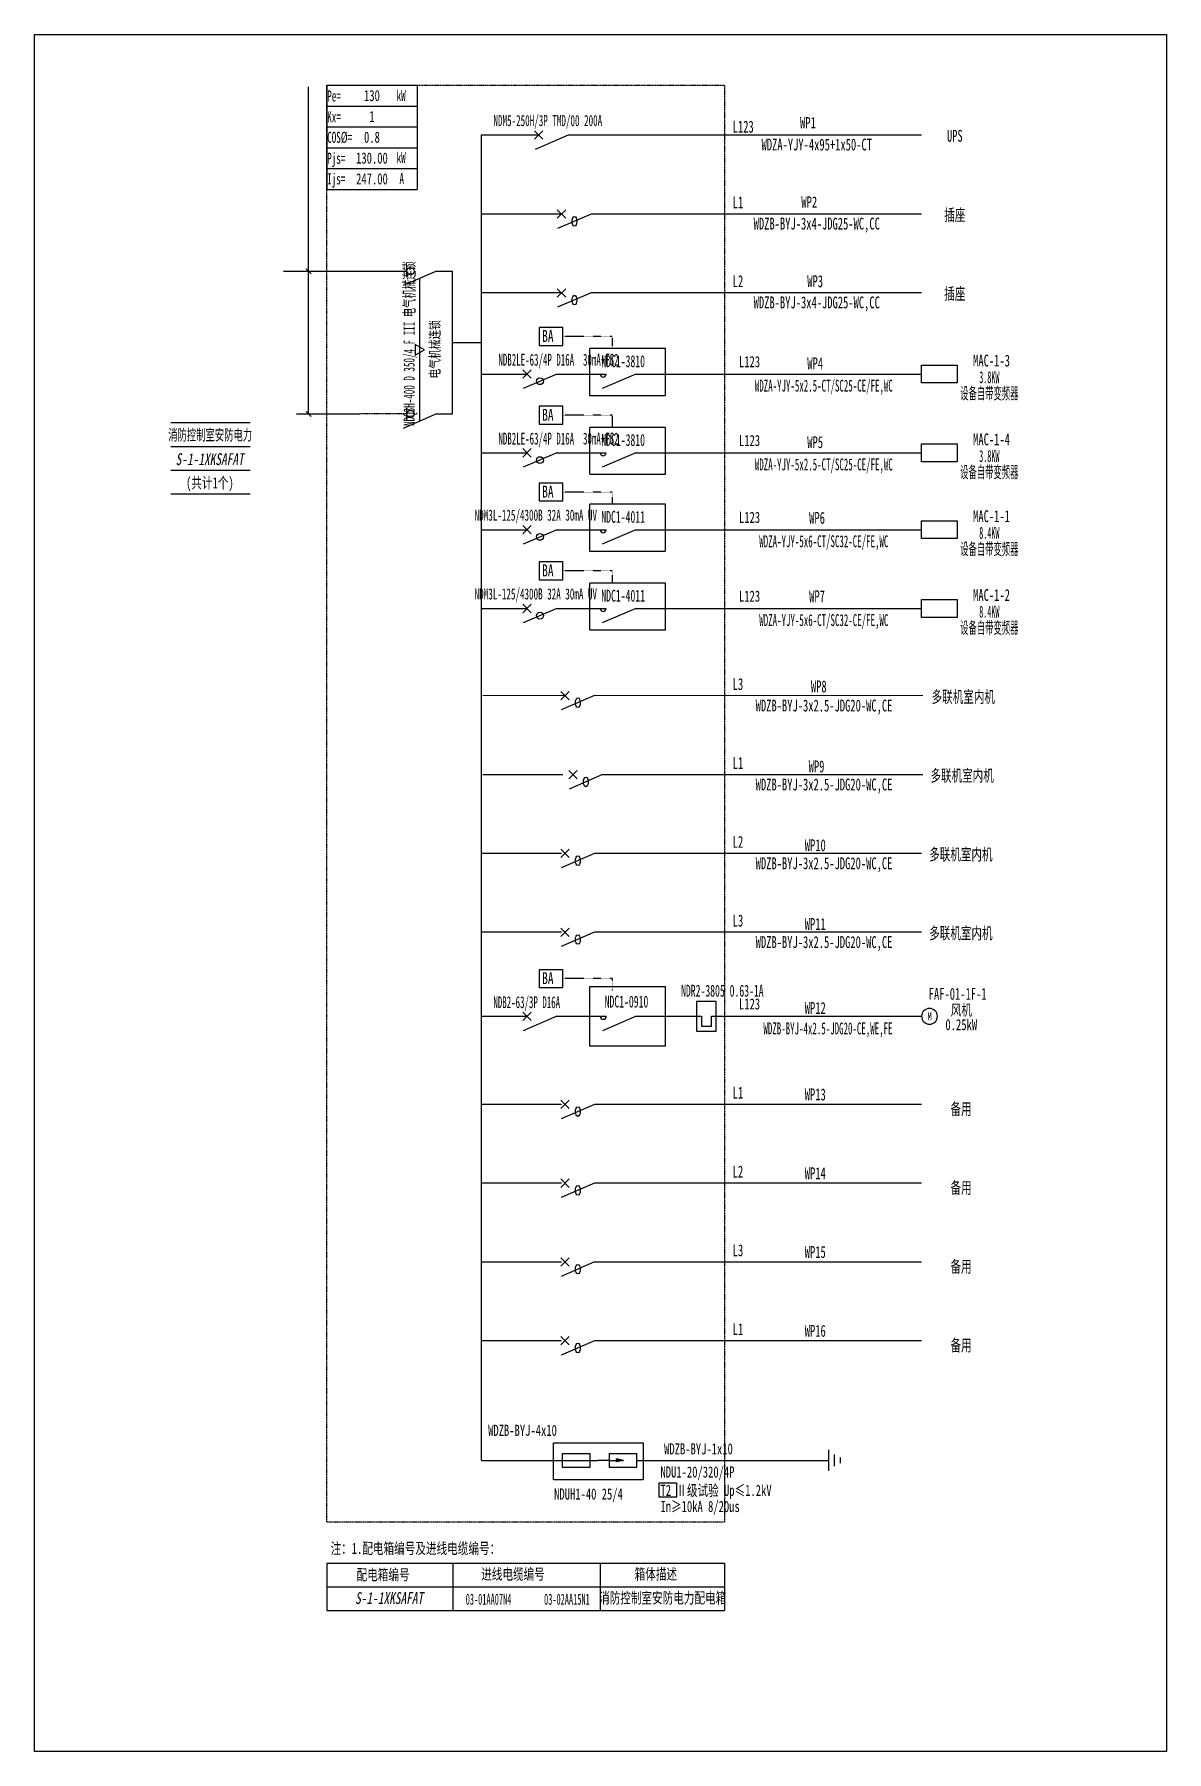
# Model space of a CAD drawing. Extents: x 312861 to 314884, y 295202 to 298270.
import ezdxf
from ezdxf.enums import TextEntityAlignment as Align

# ---------------------------------------------------------------- set-up
doc = ezdxf.new("R2010")
doc.units = 0
doc.header["$MEASUREMENT"] = 0
for name, pattern in [('DASH', [0.35, 0.25, -0.1]), ('DASHDOT', [1, 0.5, -0.25, 0, -0.25]), ('DASHED', [0.75, 0.5, -0.25]), ('DASHED2', [0.375, 0.25, -0.125])]:
    doc.linetypes.add(name, pattern=pattern)
for name, color, linetype in [('D_E_Eqpm(强电设备)', 100, 'Continuous'), ('D_E_Eqpm（强电设备）', 100, 'Continuous'), ('D_E_Text(强电文字)', 51, 'Continuous'), ('D_E_Text（强电文字）', 51, 'Continuous'), ('D_E_Wire(强电线缆)', 10, 'Continuous'), ('D_E_WireEm（强电应急照明线缆）', 10, 'DASHED'), ('D_E_Wire（强电线缆）', 10, 'Continuous'), ('D_T_TableDim(表格尺寸)', 255, 'Continuous'), ('D_T_TableDim（表格尺寸）', 255, 'Continuous'), ('E_E_Text（强电文字）', 51, 'Continuous'), ('E_E_Wire（强电线缆）', 10, 'Continuous'), ('系统图', 220, 'Continuous')]:
    doc.layers.add(name, color=color, linetype=linetype)
doc.styles.add('$1$电气', font='', dxfattribs={"width": 0.7})
doc.styles.add('$1$电气箱', font='simhei.ttf', dxfattribs={"width": 0.8, "oblique": 10})
doc.styles.add('电气', font='', dxfattribs={"width": 0.7})
doc.styles.add('电气箱', font='simhei.ttf', dxfattribs={"width": 0.8, "oblique": 10})
doc.styles.get('$1$电气').set_extended_font_data('SimSun')
doc.styles.get('电气').set_extended_font_data('SimSun')

# ---------------------------------------------------------------- blocks, each defined once
blk = doc.blocks.new('1')
at = {"layer": 'D_E_Eqpm(强电设备)'}
for p, q in [((-314387, 61832), (-314387, 61082)), ((-313887, 61832), (-314387, 61832)), ((-313887, 61082), (-313887, 61832)), ((-314387, 61082), (-313887, 61082)), ((-314262, 61457), (-314262, 61207)), ((-314262, 61207), (-314012, 61207)), ((-314012, 61207), (-314012, 61457))]:
    blk.add_line(p, q, dxfattribs=at)
blk = doc.blocks.new('电机')
at = {"layer": 'D_E_Eqpm（强电设备）'}
for start, end in [(90, 180), (180, 270), (0, 90), (270, 0)]:
    blk.add_arc((0, 0), 200, start, end, dxfattribs=at)
at = {"layer": 'D_E_Eqpm（强电设备）', "color": 51, "style": '电气', "width": 0.7}
blk.add_text('M', height=200, dxfattribs=at).set_placement((0, 0), align=Align.MIDDLE)

msp = doc.modelspace()

# ---------------------------------------------------------------- linework, layer by layer
at = {"linetype": 'DASHED'}
for p, q in [((313383.1, 298179.5, 0), (314093.4, 298179.5, 0)), ((313383.1, 295611.8, 0), (313383.1, 298179.5, 0)), ((314093.4, 298179.5, 0), (314093.4, 295611.8, 0)), ((314093.4, 295611.8, 0), (313383.1, 295611.8, 0))]:
    msp.add_line(p, q, dxfattribs=at)
at = {"linetype": 'DASHED2', "elevation": 0}
msp.add_lwpolyline([(313788.1, 295753.7), (313948.1, 295753.7), (313948.1, 295687.8), (313788.1, 295687.8)], close=True, dxfattribs=at)
at = {"layer": 'D_E_Eqpm(强电设备)', "color": 100}
for p, q in [((313754.1, 298083.1, 0), (313769.1, 298098.2, 0)), ((313769.1, 298083.1, 0), (313754.1, 298098.2, 0)), ((313754.1, 298083.1, 0), (313769.1, 298098.2, 0)), ((313769.1, 298083.1, 0), (313754.1, 298098.2, 0)), ((313756.1, 298065.5, 0), (313814.7, 298090.7, 0)), ((313733.2, 297656, 0), (313748.2, 297671, 0)), ((313748.2, 297656, 0), (313733.2, 297671, 0)), ((313748.2, 297671, 0), (313733.2, 297656, 0)), ((313733.2, 297671, 0), (313748.2, 297656, 0)), ((313793.9, 297663.5, 0), (313733.9, 297637.8, 0)), ((313935.2, 297663.5, 0), (313875.3, 297637.8, 0)), ((313733.2, 297515.2, 0), (313748.2, 297530.2, 0)), ((313748.2, 297515.2, 0), (313733.2, 297530.2, 0)), ((313748.2, 297530.2, 0), (313733.2, 297515.2, 0)), ((313733.2, 297530.2, 0), (313748.2, 297515.2, 0)), ((313793.9, 297522.7, 0), (313733.9, 297497, 0)), ((313935.2, 297522.7, 0), (313875.3, 297497, 0)), ((313733.2, 297377.9, 0), (313748.2, 297392.9, 0)), ((313748.2, 297377.9, 0), (313733.2, 297392.9, 0)), ((313748.2, 297392.9, 0), (313733.2, 297377.9, 0)), ((313733.2, 297392.9, 0), (313748.2, 297377.9, 0)), ((313793.9, 297385.4, 0), (313733.9, 297359.7, 0)), ((313935.2, 297385.4, 0), (313875.3, 297359.7, 0)), ((313733.2, 297237.1, 0), (313748.2, 297252.1, 0)), ((313748.2, 297237.1, 0), (313733.2, 297252.1, 0)), ((313748.2, 297252.1, 0), (313733.2, 297237.1, 0)), ((313733.2, 297252.1, 0), (313748.2, 297237.1, 0)), ((313793.9, 297244.6, 0), (313733.9, 297218.9, 0)), ((313935.2, 297244.6, 0), (313875.3, 297218.9, 0)), ((313733.2, 296508.4, 0), (313748.2, 296523.5, 0)), ((313748.2, 296508.4, 0), (313733.2, 296523.5, 0)), ((313748.2, 296523.5, 0), (313733.2, 296508.4, 0)), ((313733.2, 296523.5, 0), (313748.2, 296508.4, 0)), ((313793.9, 296515.9, 0), (313733.9, 296490.2, 0)), ((313935.5, 296515.9, 0), (313875.6, 296490.2, 0))]:
    msp.add_line(p, q, dxfattribs=at)
at = {"layer": 'D_E_Eqpm(强电设备)'}
for p, q in [((313794.8, 297941.8, 0), (313809.8, 297956.8, 0)), ((313809.8, 297941.8, 0), (313794.8, 297956.8, 0)), ((313855.5, 297949.3, 0), (313795.5, 297923.6, 0)), ((313794.8, 297801, 0), (313809.8, 297816, 0)), ((313809.8, 297801, 0), (313794.8, 297816, 0)), ((313855.5, 297808.5, 0), (313795.5, 297782.8, 0)), ((313800.9, 297081.5, 0), (313815.9, 297096.5, 0)), ((313815.9, 297081.5, 0), (313800.9, 297096.5, 0)), ((313861.6, 297089, 0), (313801.6, 297063.3, 0)), ((313815.2, 296940.2, 0), (313830.2, 296955.2, 0)), ((313830.2, 296940.2, 0), (313815.2, 296955.2, 0)), ((313875.8, 296947.7, 0), (313815.9, 296922, 0)), ((313800.9, 296799.4, 0), (313815.9, 296814.4, 0)), ((313815.9, 296799.4, 0), (313800.9, 296814.4, 0)), ((313861.6, 296806.9, 0), (313801.6, 296781.2, 0)), ((313800.9, 296658.6, 0), (313815.9, 296673.6, 0)), ((313815.9, 296658.6, 0), (313800.9, 296673.6, 0)), ((313861.6, 296666.1, 0), (313801.6, 296640.4, 0)), ((313800.9, 296351.1, 0), (313815.9, 296366.1, 0)), ((313815.9, 296351.1, 0), (313800.9, 296366.1, 0)), ((313861.6, 296358.6, 0), (313801.6, 296332.9, 0)), ((313800.9, 296210.3, 0), (313815.9, 296225.3, 0)), ((313815.9, 296210.3, 0), (313800.9, 296225.3, 0)), ((313861.6, 296217.8, 0), (313801.6, 296192.1, 0)), ((313800.9, 296069.5, 0), (313815.9, 296084.5, 0)), ((313815.9, 296069.5, 0), (313800.9, 296084.5, 0)), ((313861.6, 296077, 0), (313801.6, 296051.3, 0)), ((313800.9, 295928.7, 0), (313815.9, 295943.7, 0)), ((313815.9, 295928.7, 0), (313800.9, 295943.7, 0)), ((313861.6, 295936.2, 0), (313801.6, 295910.5, 0)), ((313803.7, 295734.6, 0), (313853.5, 295734.6, 0)), ((313803.7, 295734.6, 0), (313803.7, 295710.4, 0)), ((313853.4, 295710.4, 0), (313853.4, 295734.6, 0)), ((313887.4, 295722.5, 0), (313867.2, 295722.5, 0)), ((313887.4, 295734.6, 0), (313937.2, 295734.6, 0)), ((313887.4, 295734.6, 0), (313887.4, 295710.4, 0)), ((313887.4, 295722.5, 0), (313913.2, 295722.5, 0)), ((313913.2, 295722.5, 0), (313900.7, 295725.1, 0)), ((313900.7, 295719.9, 0), (313900.7, 295725.1, 0)), ((313913.2, 295722.5, 0), (313900.7, 295719.9, 0)), ((313937, 295710.4, 0), (313937, 295734.6, 0)), ((313803.7, 295710.4, 0), (313853.4, 295710.4, 0)), ((313887.4, 295710.4, 0), (313937, 295710.4, 0))]:
    msp.add_line(p, q, dxfattribs=at)
at = {"layer": 'D_E_Eqpm(强电设备)', "color": 100}
for centre in [(313876.8, 297663.5, 0), (313876.8, 297522.7, 0), (313876.8, 297385.4, 0), (313876.8, 297244.6, 0), (313877.1, 296515.9, 0)]:
    msp.add_arc(centre, 5.31, 180, 0, dxfattribs=at)
at = {"layer": 'D_E_Eqpm(强电设备)'}
msp.add_solid([(313900.7, 295719.9, 0), (313913.2, 295722.5, 0), (313900.7, 295725.1, 0)], dxfattribs=at)
at = {"layer": 'D_E_Eqpm（强电设备）'}
for p, q in [((313579.2, 297847.3, 0), (313519.2, 297821.6, 0)), ((313526, 297836.6, 0), (313526, 297857.9, 0)), ((313579.2, 297592.3, 0), (313519.2, 297566.5, 0)), ((313526, 297581.6, 0), (313526, 297602.9, 0))]:
    msp.add_line(p, q, dxfattribs=at)
at = {"layer": 'D_E_Eqpm（强电设备）', "linetype": 'DASH'}
msp.add_line((313549.2, 297579.4, 0), (313549.2, 297834.4, 0), dxfattribs=at)
at = {"layer": 'D_E_Eqpm（强电设备）', "elevation": 0}
for points in [[(313557.4, 297706.9), (313541, 297716.4), (313541, 297697.4)], [(314445.7, 297679.4), (314509.5, 297679.4), (314509.5, 297647.6), (314445.7, 297647.6)], [(314445.7, 297538.6), (314509.5, 297538.6), (314509.5, 297506.8), (314445.7, 297506.8)], [(314445.7, 297401.3), (314509.5, 297401.3), (314509.5, 297369.5), (314445.7, 297369.5)], [(314445.7, 297260.5), (314509.5, 297260.5), (314509.5, 297228.7), (314445.7, 297228.7)]]:
    msp.add_lwpolyline(points, close=True, dxfattribs=at)
at = {"layer": 'D_E_Eqpm（强电设备）'}
for centre, radius in [((313532.5, 297847.3, 0), 6.46), ((313763.9, 297650.6, 0), 6.03), ((313532.5, 297592.3, 0), 6.46), ((313763.9, 297509.8, 0), 6.03), ((313763.9, 297372.5, 0), 6.03), ((313763.9, 297231.8, 0), 6.03)]:
    msp.add_circle(centre, radius, dxfattribs=at)
for centre in [(313825.5, 297936.4, 0), (313825.5, 297795.6, 0), (313831.6, 297076.2, 0), (313845.9, 296934.8, 0), (313831.6, 296794, 0), (313831.6, 296653.2, 0), (313831.6, 296345.7, 0), (313831.6, 296204.9, 0), (313831.6, 296064.1, 0), (313831.6, 295923.3, 0)]:
    msp.add_ellipse(centre, major_axis=(0, 8.56), ratio=0.500475, dxfattribs=at)
at = {"layer": 'D_E_Text(强电文字)', "color": 51}
msp.add_line((313350.6, 297592.3, 0), (313350.6, 298176.7, 0), dxfattribs=at)
at = {"layer": 'D_E_Text(强电文字)', "color": 51, "elevation": 0}
for points in [[(313346.2, 297851.7), (313355, 297842.8)], [(313346.2, 297596.7), (313355, 297587.8)]]:
    msp.add_lwpolyline(points, dxfattribs=at)
at = {"layer": 'D_E_Text(强电文字)', "elevation": 0}
for points in [[(313805, 297746.7), (313762.5, 297746.7), (313762.5, 297714.8), (313805, 297714.8)], [(313805, 297605.9), (313762.5, 297605.9), (313762.5, 297574), (313805, 297574)], [(313805, 297468.6), (313762.5, 297468.6), (313762.5, 297436.8), (313805, 297436.8)], [(313805, 297327.8), (313762.5, 297327.8), (313762.5, 297296), (313805, 297296)], [(313805, 296599.2), (313762.5, 296599.2), (313762.5, 296567.3), (313805, 296567.3)]]:
    msp.add_lwpolyline(points, close=True, dxfattribs=at)
at = {"layer": 'D_E_Text（强电文字）'}
for p, q in [((313383.1, 298179.5, 0), (313544.3, 298179.5, 0)), ((313383.1, 298179.5, 0), (313383.1, 297993.5, 0)), ((313544.3, 298179.5, 0), (313544.3, 297993.5, 0)), ((313383.1, 298142.3, 0), (313544.3, 298142.3, 0)), ((313383.1, 298105.1, 0), (313544.3, 298105.1, 0)), ((313383.1, 298067.9, 0), (313544.3, 298067.9, 0)), ((313383.1, 298030.7, 0), (313544.3, 298030.7, 0)), ((313383.1, 297993.5, 0), (313544.3, 297993.5, 0))]:
    msp.add_line(p, q, dxfattribs=at)
at = {"layer": 'D_E_Text（强电文字）', "elevation": 0}
msp.add_lwpolyline([(313977, 295682.3), (314007.8, 295682.3), (314007.8, 295656.9), (313977, 295656.9)], close=True, dxfattribs=at)
at = {"layer": 'D_E_Wire(强电线缆)', "color": 10}
for p, q in [((313659.2, 298090.7, 0), (313761.6, 298090.7, 0)), ((313659.2, 298090.7, 0), (313761.6, 298090.7, 0)), ((313814.7, 298090.7, 0), (314445.6, 298090.7, 0)), ((313659.2, 297663.5, 0), (313740.7, 297663.5, 0)), ((313793.9, 297663.5, 0), (313882.1, 297663.5, 0)), ((313935.2, 297663.5, 0), (314445.7, 297663.5, 0)), ((313659.2, 297522.7, 0), (313740.7, 297522.7, 0)), ((313793.9, 297522.7, 0), (313882.1, 297522.7, 0)), ((313935.2, 297522.7, 0), (314445.7, 297522.7, 0)), ((313659.2, 297385.4, 0), (313740.7, 297385.4, 0)), ((313793.9, 297385.4, 0), (313882.1, 297385.4, 0)), ((313935.2, 297385.4, 0), (314445.7, 297385.4, 0)), ((313659.2, 297244.6, 0), (313740.7, 297244.6, 0)), ((313793.9, 297244.6, 0), (313882.1, 297244.6, 0)), ((313935.2, 297244.6, 0), (314445.7, 297244.6, 0)), ((313659.2, 296515.9, 0), (313740.7, 296515.9, 0)), ((313793.9, 296515.9, 0), (313882.4, 296515.9, 0)), ((313935.5, 296515.9, 0), (314052.4, 296515.9, 0)), ((314070.1, 296515.9, 0), (314445.7, 296515.9, 0))]:
    msp.add_line(p, q, dxfattribs=at)
at = {"layer": 'D_E_Wire(强电线缆)'}
msp.add_line((313305.7, 297847.3, 0), (313442.3, 297847.3, 0), dxfattribs=at)
at = {"layer": 'D_E_Wire(强电线缆)', "color": 10, "linetype": 'DASHDOT', "ltscale": 0.5}
for p, q in [((313892.6, 297730.8, 0), (313805, 297730.8, 0)), ((313892.6, 297730.8, 0), (313892.6, 297709.5, 0)), ((313892.6, 297590, 0), (313805, 297590, 0)), ((313892.6, 297590, 0), (313892.6, 297568.7, 0)), ((313892.6, 297452.7, 0), (313805, 297452.7, 0)), ((313892.6, 297452.7, 0), (313892.6, 297431.4, 0)), ((313892.6, 297311.9, 0), (313805, 297311.9, 0)), ((313892.6, 297311.9, 0), (313892.6, 297290.6, 0)), ((313892.6, 296583.2, 0), (313805, 296583.2, 0)), ((313892.6, 296583.2, 0), (313892.6, 296562, 0))]:
    msp.add_line(p, q, dxfattribs=at)
at = {"layer": 'D_E_Wire(强电线缆)', "linetype": 'DASH'}
msp.add_line((313328.3, 297592.3, 0), (313442.3, 297592.3, 0), dxfattribs=at)
at = {"layer": 'D_E_WireEm（强电应急照明线缆）'}
msp.add_line((313526, 297592.3, 0), (313442.3, 297592.3, 0), dxfattribs=at)
at = {"layer": 'D_E_Wire（强电线缆）'}
for p, q in [((313659.4, 295722.5, 0), (313659.2, 298090.7, 0)), ((313442.3, 297847.3, 0), (313526, 297847.3, 0)), ((313579.2, 297847.3, 0), (313607.8, 297847.3, 0)), ((313607.8, 297592.3, 0), (313607.8, 297847.3, 0)), ((313607.8, 297719.8, 0), (313659.2, 297719.8, 0)), ((313579.2, 297592.3, 0), (313607.8, 297592.3, 0)), ((314280, 295703.6, 0), (314280, 295741.4, 0)), ((313659.4, 295722.5, 0), (313867.2, 295722.5, 0)), ((313937, 295722.5, 0), (314280, 295722.5, 0)), ((314290.3, 295712.2, 0), (314290.3, 295732.9, 0)), ((314300.6, 295717.3, 0), (314300.6, 295727.7, 0))]:
    msp.add_line(p, q, dxfattribs=at)
at = {"layer": 'D_T_TableDim(表格尺寸)', "linetype": 'DASH', "elevation": 0}
for points in [[(313853.1, 297709.5), (313987.7, 297709.5), (313987.7, 297624.8), (313853.1, 297624.8)], [(313853.1, 297568.7), (313987.7, 297568.7), (313987.7, 297484), (313853.1, 297484)], [(313853.1, 297431.4), (313987.7, 297431.4), (313987.7, 297346.7), (313853.1, 297346.7)], [(313853.1, 297290.6), (313987.7, 297290.6), (313987.7, 297205.9), (313853.1, 297205.9)], [(313853.1, 296569.1), (313987.7, 296569.1), (313987.7, 296462.8), (313853.1, 296462.8)]]:
    msp.add_lwpolyline(points, close=True, dxfattribs=at)
at = {"layer": 'D_T_TableDim（表格尺寸）', "color": 255}
for p, q in [((313104.4, 297576.7, 0), (313246, 297576.7, 0)), ((313104.4, 297534.2, 0), (313246, 297534.2, 0)), ((313104.4, 297491.7, 0), (313246, 297491.7, 0)), ((313104.4, 297449.2, 0), (313246, 297449.2, 0))]:
    msp.add_line(p, q, dxfattribs=at)
at = {"layer": 'D_T_TableDim（表格尺寸）', "ltscale": 3.5}
for p, q in [((313383.1, 295539, 0), (314093.5, 295539, 0)), ((313383.1, 295539, 0), (313383.1, 295454, 0)), ((313608.3, 295539, 0), (313608.3, 295454, 0)), ((313871.6, 295539, 0), (313871.6, 295454, 0)), ((314093.5, 295539, 0), (314093.5, 295454, 0)), ((313383.1, 295496.5, 0), (314093.5, 295496.5, 0)), ((313383.1, 295496.5, 0), (314093.5, 295496.5, 0)), ((313608.3, 295496.5, 0), (313608.3, 295454, 0)), ((313871.6, 295496.5, 0), (313871.6, 295454, 0)), ((313383.1, 295454, 0), (314093.5, 295454, 0))]:
    msp.add_line(p, q, dxfattribs=at)
at = {"layer": 'E_E_Wire（强电线缆）'}
for p, q in [((313802.3, 297949.3, 0), (313659.2, 297949.3, 0)), ((314445.6, 297949.3, 0), (313855.5, 297949.3, 0)), ((313802.3, 297808.5, 0), (313659.2, 297808.5, 0)), ((314445.6, 297808.5, 0), (313855.5, 297808.5, 0)), ((313808.4, 297089, 0), (313662.1, 297088.3, 0)), ((314448.1, 297088.3, 0), (313861.6, 297089, 0)), ((313804.8, 296947.6, 0), (313661.6, 296947.6, 0)), ((314448.1, 296947.6, 0), (313875.5, 296947.6, 0)), ((313802.5, 296806.8, 0), (313659.4, 296806.8, 0)), ((314445.8, 296806.8, 0), (313861.2, 296806.8, 0)), ((313802.5, 296666, 0), (313659.4, 296666, 0)), ((314445.8, 296666, 0), (313861.2, 296666, 0)), ((313802.5, 296358.4, 0), (313659.4, 296358.4, 0)), ((314445.8, 296358.4, 0), (313861.2, 296358.4, 0)), ((313802.5, 296217.6, 0), (313659.4, 296217.6, 0)), ((314445.8, 296217.6, 0), (313861.2, 296217.6, 0)), ((313802.5, 296076.8, 0), (313659.4, 296076.8, 0)), ((314445.8, 296076.8, 0), (313861.2, 296076.8, 0)), ((313802.5, 295936, 0), (313659.4, 295936, 0)), ((314445.8, 295936, 0), (313861.2, 295936, 0))]:
    msp.add_line(p, q, dxfattribs=at)
at = {"layer": '系统图', "ltscale": 9973.992009}
msp.add_lwpolyline([(312860.6, 298270.5), (314883.5, 298270.5), (314883.5, 295202), (312860.6, 295202)], close=True, dxfattribs=at)

# ---------------------------------------------------------------- block references
at = {"layer": 'D_E_Eqpm(强电设备)', "color": 100, "xscale": 0.07083517482637895, "yscale": 0.07083517482637895, "zscale": 0.07083517482637895}
msp.add_blockref('1', (336313.2, 292162.6, 0), dxfattribs=at)
at = {"layer": 'D_E_Eqpm（强电设备）', "xscale": 0.07083517482637895, "yscale": 0.07083517482637895, "zscale": 0.07083517482637895}
msp.add_blockref('电机', (314459.9, 296515.9, 0), dxfattribs=at)

# ---------------------------------------------------------------- texts
at = {"layer": 'D_E_Text(强电文字)', "color": 51, "style": '电气'}
for s, height, width, p in [('BA', 21.25, 0.7, (313767.9, 297720.9, 0)), ('NDB2LE-63/4P D16A  30mA+FS2', 21.251, 0.55, (313689.7, 297678.4, 0)), ('NDC1-3810', 21.25, 0.6, (313873.5, 297675.8, 0)), ('BA', 21.25, 0.7, (313767.9, 297580.1, 0)), ('NDB2LE-63/4P D16A  30mA+FS2', 21.251, 0.55, (313689.7, 297537.6, 0)), ('NDC1-3810', 21.25, 0.6, (313873.5, 297535, 0)), ('BA', 21.25, 0.7, (313767.9, 297442.8, 0)), ('NDC1-4011', 21.25, 0.6, (313873.5, 297397.7, 0)), ('BA', 21.25, 0.7, (313767.9, 297302, 0)), ('NDC1-4011', 21.25, 0.6, (313873.5, 297256.9, 0)), ('BA', 21.25, 0.7, (313767.9, 296573.4, 0)), ('NDR2-3805 0.63-1A', 21.251, 0.6, (314016, 296551, 0)), ('NDB2-63/3P D16A', 21.251, 0.55, (313680.6, 296530.5, 0)), ('NDC1-0910', 21.25, 0.6, (313879.4, 296531.6, 0))]:
    msp.add_text(s, height=height, dxfattribs=dict(at, width=width)).set_placement(p)
at = {"layer": 'D_E_Text(强电文字)', "color": 51, "style": '电气', "width": 0.55}
for s, p in [('WDZA-YJY-5x2.5-CT/SC25-CE/FE,WC', (314271, 297640.9, 0)), ('WDZA-YJY-5x2.5-CT/SC25-CE/FE,WC', (314271, 297500.1, 0)), ('WDZA-YJY-5x6-CT/SC32-CE/FE,WC', (314271, 297362.8, 0)), ('WDZA-YJY-5x6-CT/SC32-CE/FE,WC', (314271, 297222, 0)), ('WDZB-BYJ-4x2.5-JDG20-CE,WE,FE', (314278.4, 296491.7, 0))]:
    msp.add_text(s, height=21.251, dxfattribs=at).set_placement(p, align=Align.MIDDLE)
at = {"layer": 'D_E_Text(强电文字)', "style": '电气', "width": 0.7}
for s, p in [('WDZB-BYJ-4x10', (313671.3, 295766.2, 0)), ('WDZB-BYJ-1x10', (313985.7, 295733.1, 0)), ('T2 Ⅱ级试验 Up≤1.2kV ', (313979.2, 295659, 0)), ('In≥10kA 8/20us', (313979.2, 295630.2, 0))]:
    msp.add_text(s, height=19.834, dxfattribs=at).set_placement(p)
at = {"layer": 'D_E_Text(强电文字)', "color": 51, "true_color": 0xffff7f, "style": '电气', "width": 0.7}
msp.add_text('NDU1-20/320/4P', height=19.834, dxfattribs=at).set_placement((313979.2, 295691.8, 0))
at = {"layer": 'D_E_Text（强电文字）', "linetype": 'Continuous', "style": '电气', "width": 0.6}
for s, height, p in [('Pe=', 19.83, (313383.8, 298150.5, 0)), ('kW', 19.83, (313507.8, 298151.2, 0)), ('Kx=', 19.83, (313383.8, 298113.2, 0)), ('COS%%C=', 19.83, (313383.8, 298076.6, 0)), ('Pjs=', 19.83, (313383.8, 298039.2, 0)), ('kW', 19.83, (313507.8, 298040.4, 0)), ('Ijs=', 19.83, (313383.8, 298002.4, 0)), ('A', 19.8, (313512.9, 298003.2, 0))]:
    msp.add_text(s, height=height, dxfattribs=at).set_placement(p)
at = {"layer": 'D_E_Text（强电文字）'}
for s, height, style, width, p in [('NDM5-250H/3P TMD/00 200A', 19.834, '$1$电气', 0.6, (313777.9, 298114.8, 0)), ('消防控制室安防电力', 19.83, '$1$电气', 0.6, (313174.6, 297555.3, 0)), ('NDM3L-125/4300B 32A 30mA UV', 19.834, '电气', 0.6, (313756.5, 297409.8, 0)), ('NDM3L-125/4300B 32A 30mA UV', 19.834, '电气', 0.6, (313756.5, 297269, 0)), ('风机', 19.83, '电气', 0.7, (314516.6, 296527.6, 0)), ('0.25kW', 19.83, '电气', 0.7, (314516.6, 296501.3, 0)), ('配电箱编号', 19.83, '电气', 0.7, (313483.6, 295518.6, 0)), ('进线电缆编号', 19.83, '电气', 0.7, (313715.7, 295519.7, 0)), ('箱体描述', 19.83, '电气', 0.7, (313970.9, 295519.7, 0)), ('03-01AA07N4', 19.834, '电气', 0.5, (313672, 295474.2, 0)), ('03-02AA15N1', 19.834, '电气', 0.5, (313812, 295474.2, 0)), ('消防控制室安防电力配电箱', 19.834, '电气', 0.7, (313983.1, 295477.2, 0))]:
    msp.add_text(s, height=height, dxfattribs=dict(at, style=style, width=width)).set_placement(p, align=Align.MIDDLE)
at = {"layer": 'D_E_Text（强电文字）', "style": '电气', "width": 0.7}
for s, height, p in [('WP1', 19.83, (314228.5, 298102.8, 0)), ('WP2', 19.83, (314230.8, 297961.1, 0)), ('L123', 19.83, (314119.4, 297675.7, 0)), ('L123', 19.83, (314119.4, 297534.9, 0)), ('L123', 19.83, (314119.4, 297397.6, 0)), ('L123', 19.83, (314119.4, 297256.8, 0)), ('L123', 19.83, (314119.4, 296528.1, 0)), ('注：1.配电箱编号及进线电缆编号：', 19.834, (313389.8, 295555.3, 0))]:
    msp.add_text(s, height=height, dxfattribs=at).set_placement(p)
at = {"layer": 'D_E_Text（强电文字）', "style": '电气', "width": 0.6}
msp.add_text('NDQ3H-400 D 350/4 F III 电气机械连锁', height=19.834, rotation=90, dxfattribs=at).set_placement((313531.1, 297717.9, 0), align=Align.MIDDLE)
at = {"layer": 'D_E_Text（强电文字）', "style": '电气', "width": 0.7}
msp.add_text('电气机械连锁', height=17.71, rotation=90, dxfattribs=at).set_placement((313584.7, 297655.7, 0))
at = {"layer": 'D_E_Text（强电文字）', "color": 7, "style": '$1$电气箱', "oblique": 10, "width": 0.7}
msp.add_text('S-1-1XKSAFAT', height=21.251, dxfattribs=at).set_placement((313173.8, 297511.5, 0), align=Align.MIDDLE)
at = {"layer": 'D_E_Text（强电文字）', "style": '$1$电气', "width": 0.7}
msp.add_text('(共计1个)', height=19.83, dxfattribs=at).set_placement((313174.2, 297459.3, 0), align=Align.CENTER)
at = {"layer": 'D_E_Text（强电文字）', "color": 51, "true_color": 0xffff7f, "style": '电气', "width": 0.7}
msp.add_text('NDUH1-40 25/4', height=19.834, dxfattribs=at).set_placement((313789.2, 295652.5, 0))
at = {"layer": 'D_E_Text（强电文字）', "style": '电气箱', "oblique": 10, "width": 0.7}
msp.add_text('S-1-1XKSAFAT', height=21.251, dxfattribs=at).set_placement((313494.4, 295476.4, 0), align=Align.MIDDLE)
at = {"layer": 'D_E_Text（强电文字）', "width": 161.135, "attachment_point": 5, "style": '电气'}
for s, insert, char_height in [('130', (313463.7, 298160.9, 0), 19.83), ('1', (313463.7, 298123.7, 0), 19.8), ('0.8', (313463.7, 298086.5, 0), 19.83), ('{\\C200;130.00}', (313463.7, 298049.3, 0), 19.834), ('{\\C200;247.00}', (313463.7, 298012.1, 0), 19.834)]:
    msp.add_mtext(s, dxfattribs=dict(at, insert=insert, char_height=char_height))
at = {"layer": 'E_E_Text（强电文字）', "linetype": 'Continuous', "style": '电气', "width": 0.65}
for s, p in [('L123', (314108.2, 298094.9, 0)), ('L1', (314108.2, 297959.6, 0)), ('L2', (314108.2, 297818.8, 0)), ('L3', (314108.2, 297099, 0)), ('L1', (314108.2, 296957.8, 0)), ('L2', (314108.2, 296817, 0)), ('L3', (314108.2, 296676.3, 0)), ('L1', (314108.2, 296368.7, 0)), ('L2', (314108.2, 296227.9, 0)), ('L3', (314108.2, 296087.2, 0)), ('L1', (314108.2, 295946.3, 0))]:
    msp.add_text(s, height=21.25, dxfattribs=at).set_placement(p)
at = {"layer": 'E_E_Text（强电文字）', "linetype": 'Continuous', "style": '电气'}
for s, height, width, p in [('WDZA-YJY-4x95+1x50-CT', 21.251, 0.65, (314258.4, 298063, 0)), ('UPS', 21.25, 0.65, (314505, 298078.6, 0)), ('插座', 21.25, 0.65, (314505, 297937.2, 0)), ('WDZB-BYJ-3x4-JDG25-WC,CC', 21.251, 0.65, (314258.4, 297921.7, 0)), ('WP3', 21.25, 0.65, (314255.5, 297818.8, 0)), ('WDZB-BYJ-3x4-JDG25-WC,CC', 21.251, 0.65, (314258.4, 297780.9, 0)), ('插座', 21.25, 0.65, (314505, 297796.4, 0)), ('WP4', 21.25, 0.65, (314255.5, 297672, 0)), ('MAC-1-3', 21.25, 0.65, (314570.6, 297677, 0)), ('3.8KW', 21.25, 0.5, (314566.7, 297647.2, 0)), ('设备自带变频器', 21.25, 0.5, (314566.7, 297618.6, 0)), ('WP5', 21.25, 0.65, (314255.5, 297531.2, 0)), ('3.8KW', 21.25, 0.5, (314566.7, 297506.4, 0)), ('设备自带变频器', 21.25, 0.5, (314566.7, 297477.8, 0)), ('WP6', 21.25, 0.65, (314258.9, 297395.9, 0)), ('8.4KW', 21.25, 0.5, (314566.7, 297369.1, 0)), ('设备自带变频器', 21.25, 0.5, (314566.7, 297340.5, 0)), ('WP7', 21.25, 0.65, (314258.9, 297255.9, 0)), ('8.4KW', 21.25, 0.5, (314566.7, 297228.3, 0)), ('设备自带变频器', 21.25, 0.5, (314566.7, 297199.7, 0)), ('WP8', 21.25, 0.65, (314262, 297094.7, 0)), ('多联机室内机', 21.25, 0.65, (314520.1, 297076.2, 0)), ('WDZB-BYJ-3x2.5-JDG20-WC,CE', 21.251, 0.65, (314271.4, 297060.6, 0)), ('WP9', 21.25, 0.65, (314258, 296951.8, 0)), ('WDZB-BYJ-3x2.5-JDG20-WC,CE', 21.251, 0.65, (314271.4, 296919.5, 0)), ('多联机室内机', 21.25, 0.65, (314518.1, 296935.5, 0)), ('WP10', 21.25, 0.65, (314255.7, 296811, 0)), ('多联机室内机', 21.25, 0.65, (314515.8, 296794.7, 0)), ('WDZB-BYJ-3x2.5-JDG20-WC,CE', 21.251, 0.65, (314271.4, 296778.7, 0)), ('多联机室内机', 21.25, 0.65, (314515.8, 296653.9, 0)), ('WDZB-BYJ-3x2.5-JDG20-WC,CE', 21.251, 0.65, (314271.4, 296637.9, 0))]:
    msp.add_text(s, height=height, dxfattribs=dict(at, width=width)).set_placement(p, align=Align.CENTER)
at = {"layer": 'E_E_Text（强电文字）', "style": '电气', "width": 0.65}
for s, height, p in [('MAC-1-4', 21.25, (314570.6, 297536.2, 0)), ('MAC-1-1', 21.25, (314570.6, 297398.9, 0)), ('MAC-1-2', 21.25, (314570.6, 297258.1, 0)), ('WP11', 21.25, (314255.7, 296670.2, 0)), ('WP12', 21.25, (314255.7, 296520.2, 0)), ('FAF-01-1F-1', 21.251, (314510.1, 296545.5, 0)), ('WP13', 21.25, (314255.7, 296365.7, 0)), ('备用', 21.25, (314516.2, 296339.8, 0)), ('WP14', 21.25, (314255.7, 296224.9, 0)), ('备用', 21.25, (314516.2, 296199, 0)), ('WP15', 21.25, (314255.7, 296084.1, 0)), ('备用', 21.25, (314516.2, 296058.2, 0)), ('WP16', 21.25, (314255.7, 295943.3, 0)), ('备用', 21.25, (314516.2, 295917.4, 0))]:
    msp.add_text(s, height=height, dxfattribs=at).set_placement(p, align=Align.CENTER)

doc.saveas('drawing.dxf')
